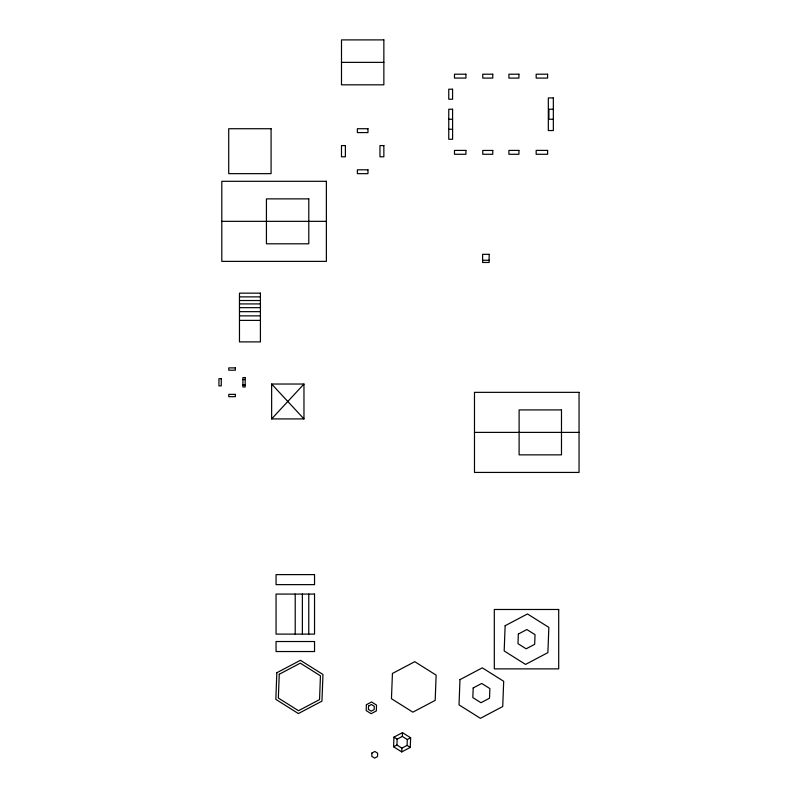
<?xml version="1.0" encoding="UTF-8"?>
<svg xmlns="http://www.w3.org/2000/svg" width="798" height="798" viewBox="0 0 798 798"><rect width="100%" height="100%" fill="white"/><g stroke="black" fill="none" stroke-linecap="round" stroke-linejoin="round"><path stroke-width="1.2" d="M393.584 746.778L393.953 737.143L402.481 732.644L410.641 737.781L410.272 747.417L401.743 751.915L393.584 746.778L396.925 745.013L401.893 748.135L407.07 745.402L407.299 739.537L402.332 736.414L397.145 739.157L396.925 745.013M401.743 751.915L401.893 748.135M402.332 736.414L402.481 732.644M271.639 418.92L303.968 384.028L271.639 384.028L271.639 418.92L303.968 418.92L303.968 384.028M407.299 739.537L410.641 737.781M341.494 62.364L383.858 62.364M553.333 109.236L548.914 109.236L548.914 119.251L553.333 119.251M448.755 119.251L452.576 119.251M448.755 129.256L452.606 129.256M221.804 221.335L326.372 221.335M482.6 260.258L489.134 260.258M239.47 296.876L260.417 296.876M239.47 300.517L260.417 300.517M239.47 303.918L260.417 303.918M239.47 307.659L260.417 307.659M239.47 311.659L260.417 311.659M239.47 315.868L260.417 315.868M239.47 320.377L260.417 320.377M242.831 379.569L245.176 379.569M242.831 384.995L245.176 384.995M474.481 432.386L579.049 432.386M393.953 737.143L397.145 739.157M407.07 745.402L410.272 747.417M271.639 384.028L303.968 418.92M308.766 594.071L308.766 634.111M302.382 594.071L302.382 634.111M295.21 594.071L295.21 634.111M276.846 672.734L275.829 699.367L298.382 713.562L321.953 701.123L322.971 674.49L300.417 660.295L276.846 672.734M279.25 674.25L278.352 698.041L298.492 710.709L319.549 699.607L320.447 675.816L300.307 663.138L279.25 674.25M366.392 704.714L366.162 710.579L371.13 713.701L376.317 710.958L376.536 705.103L371.579 701.981L366.392 704.714M368.546 706.07L368.417 709.392L371.23 711.158L374.162 709.612L374.282 706.29L371.479 704.524L368.546 706.07M371.918 753.013L371.788 756.334L374.601 758.1L377.534 756.554L377.654 753.232L374.851 751.467L371.918 753.013M392.426 673.472L391.459 698.709L412.835 712.165L435.179 700.375L436.137 675.138L414.761 661.692L392.426 673.472M459.977 679.637L459.02 704.873L480.396 718.32L502.73 706.529L503.688 681.293L482.311 667.846L459.977 679.637M473.194 687.946L472.825 697.582L480.985 702.719L489.513 698.22L489.882 688.584L481.713 683.447L473.194 687.946M505.134 625.722L504.176 650.959L525.553 664.415L547.887 652.624L548.844 627.388L527.468 613.941L505.134 625.722M518.351 634.041L517.982 643.677L526.141 648.814L534.67 644.315L535.039 634.679L526.88 629.542L518.351 634.041M383.858 39.9L341.494 39.9L341.494 84.827L383.858 84.827L383.858 39.9M465.912 74.204L454.481 74.204L454.481 78.074L465.912 78.074L465.912 74.204M492.775 74.204L482.76 74.204L482.76 78.094L492.775 78.094L492.775 74.204M518.919 74.204L508.905 74.204L508.905 78.094L518.919 78.094L518.919 74.204M547.608 74.204L536.176 74.204L536.176 78.094L547.608 78.094L547.608 74.204M452.576 89.216L448.755 89.216L448.755 99.231L452.576 99.231L452.576 89.216M553.333 97.935L548.326 97.935L548.326 130.553L553.333 130.553L553.333 97.935M452.576 109.236L448.755 109.236L448.755 139.271L452.606 139.271L452.576 109.236M271.081 128.727L228.717 128.727L228.717 173.655L271.081 173.655L271.081 128.727M367.968 128.727L357.374 128.727L357.374 132.588L367.968 132.588L367.968 128.727M345.384 145.575L341.494 145.575L341.494 156.807L345.384 156.807L345.384 145.575M383.858 145.575L379.968 145.575L379.968 156.807L383.858 156.807L383.858 145.575M465.912 150.413L454.481 150.413L454.481 154.283L465.912 154.283L465.912 150.413M492.775 150.443L482.76 150.443L482.76 154.283L492.775 154.283L492.775 150.443M518.919 150.413L508.905 150.413L508.905 154.283L518.919 154.283L518.919 150.413M547.608 150.393L536.176 150.393L536.176 154.283L547.608 154.283L547.608 150.393M367.968 169.814L357.374 169.814L357.374 173.655L367.968 173.655L367.968 169.814M326.372 181.296L221.804 181.296L221.804 261.375L326.372 261.375L326.372 181.296M308.796 198.872L266.432 198.872L266.432 243.799L308.796 243.799L308.796 198.872M489.134 254.323L482.6 254.323L482.6 262.472L489.134 262.472L489.134 254.323M260.417 293.155L239.47 293.155L239.47 341.893L260.417 341.893L260.417 293.155M235.34 367.888L228.787 367.888L228.787 370.202L235.34 370.202L235.34 367.888M245.176 377.574L242.911 377.574L242.911 386.99L245.176 386.99L245.176 377.574M221.265 378.681L218.951 378.681L218.951 385.883L221.265 385.883L221.265 378.681M579.049 392.347L474.481 392.347L474.481 472.426L579.049 472.426L579.049 392.347M235.34 394.362L228.787 394.362L228.787 396.676L235.34 396.676L235.34 394.362M561.483 409.923L519.109 409.923L519.109 454.86L561.483 454.86L561.483 409.923M314.532 574.62L276.058 574.62L276.058 584.635L314.532 584.635L314.532 574.62M314.532 594.071L276.058 594.071L276.058 634.111L314.532 634.111L314.532 594.071M558.7 609.482L494.311 609.482L494.311 668.874L558.7 668.874L558.7 609.482M314.532 641.522L276.058 641.522L276.058 651.537L314.532 651.537L314.532 641.522"/></g></svg>
